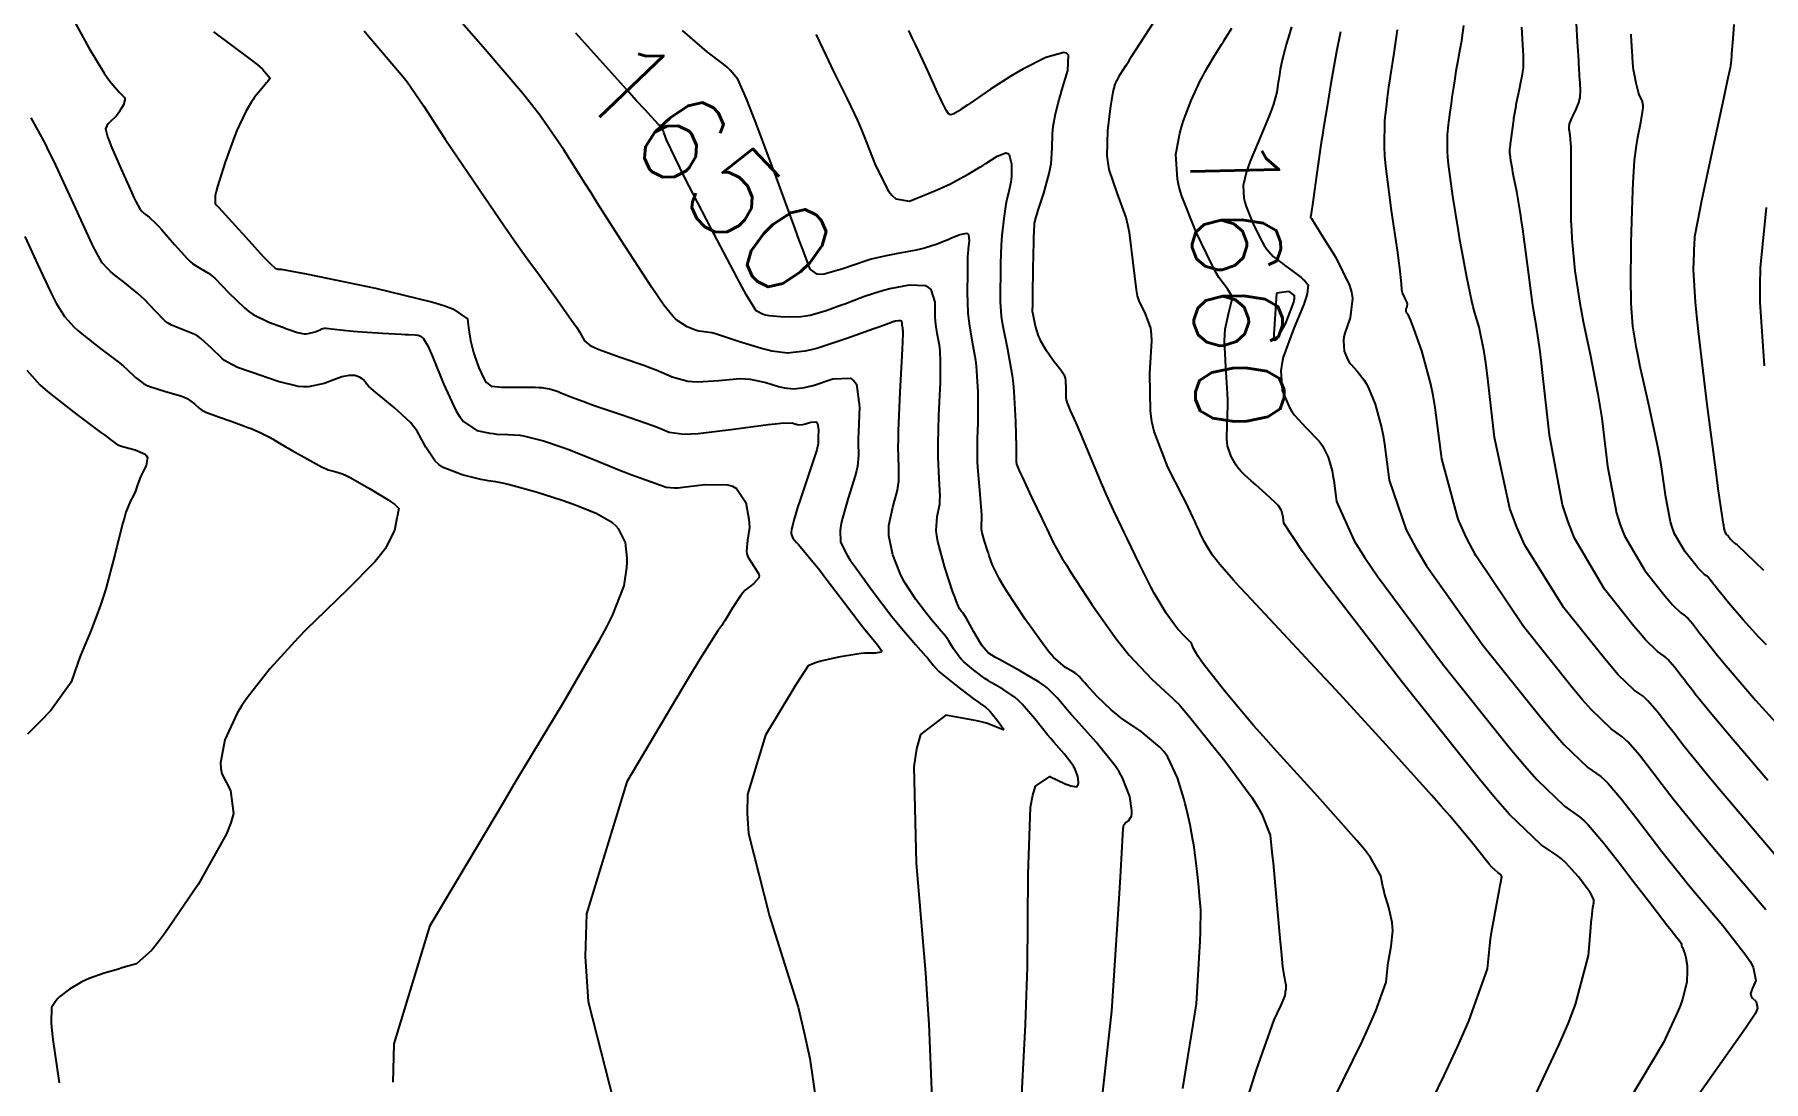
# Model space of a CAD drawing. Header units: metres. Extents: x 837476 to 838477, y 1189012 to 1191014.
# Drawn here: x 837647.4 to 837721.4, y 1189656.4 to 1189701.3 of the extents above; entities that cross this region are included whole.
import ezdxf

# ---------------------------------------------------------------- set-up
doc = ezdxf.new("R2010")
doc.units = ezdxf.units.M
doc.header["$LTSCALE"] = 0.3
doc.layers.add('COTAS 10', color=1, linetype='Continuous')
doc.layers.add('COTAS INT', color=252, linetype='Continuous')
doc.styles.get("Standard").update_dxf_attribs({"font": 'simplex.shx'})

msp = doc.modelspace()

# ---------------------------------------------------------------- linework, layer by layer
at = {"layer": 'COTAS 10'}
for points in [[(837692.849, 1189653.409), (837693.527, 1189659.439), (837693.835, 1189664.265), (837693.893, 1189665.202), (837693.939, 1189665.964), (837694.006, 1189667.272), (837694.036, 1189667.428), (837694.058, 1189667.465), (837694.086, 1189667.499), (837694.239, 1189667.599), (837694.365, 1189667.808), (837694.376, 1189667.911), (837694.377, 1189668.034), (837694.297, 1189668.643), (837693.985, 1189669.449), (837693.84, 1189669.696), (837693.67, 1189669.954), (837692.846, 1189670.971), (837691.988, 1189671.924), (837691.797, 1189672.141), (837691.626, 1189672.338), (837691.178, 1189672.878), (837690.744, 1189673.301), (837690.582, 1189673.424), (837690.403, 1189673.549), (837689.604, 1189674.02), (837688.835, 1189674.436), (837688.674, 1189674.526), (837688.536, 1189674.605), (837688.226, 1189674.8), (837688.033, 1189675.014), (837687.968, 1189675.104), (837687.899, 1189675.208), (837687.61, 1189675.699), (837687.344, 1189676.175), (837687.29, 1189676.269), (837687.244, 1189676.348), (837687.146, 1189676.499), (837687.097, 1189676.557), (837687.081, 1189676.577), (837687.063, 1189676.599), (837686.993, 1189676.69), (837686.85, 1189677.022), (837686.788, 1189677.196), (837686.715, 1189677.404), (837686.369, 1189678.451), (837686.067, 1189679.565), (837686.023, 1189679.816), (837685.995, 1189680.042), (837686.037, 1189680.649), (837686.144, 1189681.168), (837686.157, 1189681.338), (837686.164, 1189681.52), (837686.129, 1189682.271), (837686.077, 1189683.187), (837686.073, 1189683.473), (837686.073, 1189683.773), (837686.111, 1189684.971), (837686.163, 1189686.106), (837686.173, 1189686.365), (837686.179, 1189686.601), (837686.185, 1189687.256), (837686.159, 1189687.738), (837686.146, 1189687.864), (837686.131, 1189687.988), (837686.055, 1189688.411), (837685.982, 1189688.874), (837685.969, 1189689.023), (837685.958, 1189689.181), (837685.944, 1189689.829), (837685.777, 1189690.369), (837685.67, 1189690.461), (837685.536, 1189690.526), (837684.835, 1189690.552), (837684.012, 1189690.392), (837683.801, 1189690.34), (837683.598, 1189690.286), (837682.927, 1189690.066), (837682.296, 1189689.825), (837682.118, 1189689.759), (837681.939, 1189689.692), (837681.279, 1189689.451), (837680.596, 1189689.261), (837680.401, 1189689.228), (837680.204, 1189689.202), (837679.474, 1189689.177), (837678.837, 1189689.238), (837678.7, 1189689.266), (837678.579, 1189689.299), (837678.282, 1189689.461), (837677.868, 1189690.122), (837677.674, 1189690.471), (837677.445, 1189690.892), (837676.331, 1189693.008), (837675.227, 1189695.16), (837675.005, 1189695.603), (837674.818, 1189695.98), (837674.445, 1189696.789), (837674.33, 1189697.099), (837674.306, 1189697.161), (837674.286, 1189697.214), (837674.241, 1189697.317), (837674.206, 1189697.359), (837674.192, 1189697.372), (837674.175, 1189697.386), (837674.1, 1189697.443), (837673.504, 1189698.08), (837673.159, 1189698.459), (837672.736, 1189698.927), (837670.559, 1189701.351)], [(837710.7, 1189653.793), (837712.682, 1189657.983), (837713.07, 1189658.906), (837713.388, 1189659.726), (837713.953, 1189661.831), (837714.048, 1189663.018), (837714.069, 1189663.259), (837714.088, 1189663.462), (837714.137, 1189663.881), (837714.165, 1189664.037), (837714.17, 1189664.075), (837714.174, 1189664.11), (837714.182, 1189664.219), (837714.08, 1189664.425), (837714.016, 1189664.523), (837713.936, 1189664.638), (837713.518, 1189665.198), (837712.957, 1189665.818), (837712.787, 1189665.971), (837712.611, 1189666.115), (837711.922, 1189666.567), (837710.565, 1189667.878), (837709.966, 1189668.564), (837709.272, 1189669.389), (837705.961, 1189673.538), (837702.786, 1189677.663), (837702.178, 1189678.475), (837701.687, 1189679.143), (837700.892, 1189680.362), (837700.859, 1189680.618), (837700.848, 1189680.678), (837700.837, 1189680.734), (837700.792, 1189680.9), (837700.66, 1189681.094), (837700.593, 1189681.167), (837700.514, 1189681.248), (837700.121, 1189681.615), (837699.69, 1189681.996), (837699.491, 1189682.172), (837699.203, 1189682.427), (837699.069, 1189682.571), (837698.968, 1189682.678), (837698.906, 1189682.76), (837698.845, 1189682.848), (837698.632, 1189683.212), (837698.481, 1189683.667), (837698.458, 1189683.813), (837698.443, 1189683.967), (837698.459, 1189684.593), (837698.492, 1189685.384), (837698.489, 1189685.642), (837698.48, 1189685.917), (837698.402, 1189687.05), (837698.353, 1189688.165), (837698.363, 1189688.428), (837698.383, 1189688.671), (837698.537, 1189689.385), (837698.662, 1189689.895), (837698.663, 1189690.01), (837698.649, 1189690.114), (837698.478, 1189690.393), (837698.109, 1189690.89), (837697.97, 1189691.132), (837697.817, 1189691.418), (837697.131, 1189692.826), (837696.52, 1189694.372), (837696.413, 1189694.745), (837696.333, 1189695.095), (837696.269, 1189696.16), (837696.438, 1189697.068), (837696.504, 1189697.319), (837696.579, 1189697.57), (837696.92, 1189698.474), (837697.309, 1189699.308), (837697.415, 1189699.515), (837697.519, 1189699.712), (837697.887, 1189700.334), (837698.226, 1189700.863), (837698.313, 1189701.001), (837698.396, 1189701.135), (837698.659, 1189701.567)], [(837721.628, 1189669.335), (837719.91, 1189671.355), (837719.549, 1189671.784), (837719.237, 1189672.157), (837718.524, 1189673.032), (837718.428, 1189673.157), (837718.152, 1189673.515), (837718.056, 1189673.64), (837717.962, 1189673.762), (837717.646, 1189674.171), (837717.351, 1189674.512), (837717.271, 1189674.59), (837717.191, 1189674.661), (837716.909, 1189674.859), (837716.389, 1189675.361), (837716.16, 1189675.623), (837715.894, 1189675.939), (837714.627, 1189677.527), (837713.348, 1189679.718), (837713.075, 1189680.414), (837712.837, 1189681.149), (837712.271, 1189684.129), (837711.982, 1189686.808), (837711.919, 1189687.354), (837711.863, 1189687.815), (837711.722, 1189688.773), (837711.606, 1189689.428), (837711.565, 1189689.699), (837711.521, 1189690.008), (837711.332, 1189691.446), (837711.132, 1189692.953), (837711.081, 1189693.306), (837711.032, 1189693.631), (837710.87, 1189694.571), (837710.741, 1189695.237), (837710.712, 1189695.388), (837710.687, 1189695.525), (837710.623, 1189695.903), (837710.59, 1189696.149), (837710.584, 1189696.203), (837710.581, 1189696.251), (837710.58, 1189696.375), (837710.601, 1189696.54), (837710.61, 1189696.614), (837710.622, 1189696.7), (837710.675, 1189697.112), (837710.731, 1189697.535), (837710.744, 1189697.628), (837710.755, 1189697.71), (837710.785, 1189697.921), (837710.827, 1189698.155), (837710.846, 1189698.252), (837710.868, 1189698.363), (837710.973, 1189698.88), (837711.078, 1189699.402), (837711.1, 1189699.516), (837711.119, 1189699.617), (837711.162, 1189699.872), (837711.165, 1189700.24), (837711.159, 1189700.413), (837711.15, 1189700.617), (837711.093, 1189701.609)], [(837662.729, 1189656.408), (837662.773, 1189658.044), (837664.308, 1189663.114), (837666.775, 1189667.263), (837667.405, 1189668.32), (837668.014, 1189669.337), (837670.022, 1189672.675), (837671.554, 1189675.313), (837671.861, 1189675.888), (837672.118, 1189676.395), (837672.625, 1189677.667), (837672.74, 1189678.459), (837672.751, 1189678.664), (837672.751, 1189678.862), (837672.676, 1189679.525), (837672.401, 1189680.094), (837672.277, 1189680.234), (837672.131, 1189680.365), (837671.431, 1189680.772), (837670.526, 1189681.126), (837670.251, 1189681.225), (837669.966, 1189681.323), (837668.848, 1189681.678), (837667.861, 1189681.963), (837667.659, 1189682.017), (837667.487, 1189682.06), (837667.12, 1189682.127), (837666.798, 1189682.17), (837666.655, 1189682.199), (837666.487, 1189682.234), (837665.685, 1189682.422), (837664.863, 1189682.748), (837664.683, 1189682.871), (837664.524, 1189683.007), (837664.123, 1189683.618), (837663.754, 1189684.305), (837663.616, 1189684.49), (837663.462, 1189684.672), (837662.773, 1189685.314), (837662.123, 1189685.836), (837661.993, 1189685.944), (837661.884, 1189686.036), (837661.67, 1189686.233), (837661.601, 1189686.319), (837661.584, 1189686.341), (837661.567, 1189686.362), (837661.513, 1189686.431), (837661.447, 1189686.496), (837661.423, 1189686.516), (837661.396, 1189686.536), (837661.277, 1189686.612), (837661.125, 1189686.672), (837661.076, 1189686.682), (837661.026, 1189686.689), (837660.822, 1189686.689), (837660.526, 1189686.624), (837660.417, 1189686.589), (837660.297, 1189686.548), (837659.766, 1189686.338), (837659.096, 1189686.195), (837658.888, 1189686.195), (837658.671, 1189686.213), (837657.804, 1189686.421), (837656.971, 1189686.709), (837656.775, 1189686.778), (837656.593, 1189686.841), (837656.061, 1189687.028), (837655.626, 1189687.249), (837655.504, 1189687.333), (837655.383, 1189687.428), (837654.943, 1189687.852), (837654.487, 1189688.272), (837654.356, 1189688.363), (837654.222, 1189688.442), (837653.72, 1189688.64), (837653.221, 1189688.841), (837653.089, 1189688.923), (837652.96, 1189689.017), (837652.519, 1189689.451), (837652.064, 1189689.944), (837651.927, 1189690.076), (837651.785, 1189690.205), (837651.23, 1189690.651), (837650.722, 1189691.047), (837650.61, 1189691.143), (837650.51, 1189691.234), (837650.251, 1189691.516), (837649.943, 1189692.078), (837649.813, 1189692.345), (837649.663, 1189692.661), (837648.957, 1189694.205), (837648.183, 1189695.876), (837647.99, 1189696.272), (837647.806, 1189696.639), (837647.218, 1189697.723)]]:
    msp.add_lwpolyline(points, dxfattribs=at)
at = {"layer": 'COTAS INT'}
for points in [[(837689.565, 1189653.939), (837689.827, 1189658.869), (837689.872, 1189660.125), (837689.906, 1189661.334), (837689.93, 1189665.309), (837690.041, 1189668.183), (837690.13, 1189668.698), (837690.244, 1189669.091), (837690.864, 1189669.496), (837691.516, 1189669.193), (837691.65, 1189669.139), (837691.763, 1189669.098), (837692.006, 1189669.059), (837692.082, 1189669.156), (837692.092, 1189669.2), (837692.096, 1189669.253), (837692.069, 1189669.506), (837691.941, 1189669.838), (837691.881, 1189669.94), (837691.811, 1189670.046), (837691.472, 1189670.465), (837691.033, 1189670.967), (837690.901, 1189671.126), (837690.763, 1189671.293), (837690.228, 1189671.967), (837689.673, 1189672.607), (837689.523, 1189672.752), (837689.375, 1189672.884), (837688.856, 1189673.243), (837688.355, 1189673.531), (837688.219, 1189673.617), (837688.084, 1189673.706), (837687.602, 1189674.051), (837687.182, 1189674.413), (837687.084, 1189674.513), (837686.995, 1189674.614), (837686.742, 1189674.975), (837686.527, 1189675.325), (837686.461, 1189675.419), (837686.393, 1189675.511), (837686.127, 1189675.829), (837685.801, 1189676.208), (837685.695, 1189676.338), (837685.582, 1189676.479), (837685.121, 1189677.079), (837684.662, 1189677.781), (837684.551, 1189677.987), (837684.448, 1189678.197), (837684.134, 1189678.995), (837683.971, 1189679.813), (837683.963, 1189680.035), (837683.97, 1189680.256), (837684.131, 1189681.041), (837684.334, 1189681.777), (837684.367, 1189681.968), (837684.391, 1189682.152), (837684.398, 1189682.772), (837684.371, 1189683.617), (837684.375, 1189683.944), (837684.383, 1189684.312), (837684.453, 1189685.974), (837684.533, 1189687.538), (837684.548, 1189687.843), (837684.561, 1189688.092), (837684.579, 1189688.531), (837684.575, 1189688.604), (837684.571, 1189688.642), (837684.559, 1189688.707), (837684.548, 1189688.777), (837684.546, 1189688.8), (837684.544, 1189688.824), (837684.542, 1189688.923), (837684.517, 1189689.006), (837684.5, 1189689.019), (837684.48, 1189689.029), (837684.373, 1189689.033), (837684.248, 1189689.009), (837684.215, 1189689.001), (837684.184, 1189688.993), (837684.082, 1189688.959), (837683.731, 1189688.83), (837683.543, 1189688.762), (837683.316, 1189688.68), (837682.169, 1189688.264), (837680.925, 1189687.86), (837680.637, 1189687.785), (837680.373, 1189687.726), (837679.624, 1189687.644), (837678.95, 1189687.733), (837678.734, 1189687.781), (837678.504, 1189687.839), (837677.567, 1189688.133), (837676.713, 1189688.418), (837676.536, 1189688.47), (837676.384, 1189688.511), (837676.05, 1189688.562), (837675.837, 1189688.579), (837675.761, 1189688.598), (837675.679, 1189688.624), (837675.322, 1189688.771), (837674.923, 1189689.028), (837674.814, 1189689.124), (837674.706, 1189689.231), (837674.32, 1189689.703), (837673.807, 1189690.461), (837673.619, 1189690.747), (837673.41, 1189691.065), (837672.488, 1189692.492), (837671.472, 1189694.083), (837671.204, 1189694.505), (837670.942, 1189694.919), (837670.044, 1189696.348), (837669.003, 1189697.846), (837668.651, 1189698.303), (837668.271, 1189698.779), (837666.67, 1189700.65), (837664.899, 1189702.681)], [(837704.758, 1189650.514), (837707.77, 1189656.682), (837708.351, 1189657.944), (837708.823, 1189659.012), (837709.613, 1189661.262), (837709.714, 1189662.257), (837709.751, 1189662.536), (837709.792, 1189662.816), (837709.972, 1189663.836), (837710.137, 1189664.673), (837710.168, 1189664.838), (837710.193, 1189664.973), (837710.234, 1189665.217), (837710.207, 1189665.275), (837710.19, 1189665.293), (837710.169, 1189665.311), (837710.057, 1189665.382), (837709.806, 1189665.621), (837709.698, 1189665.745), (837709.572, 1189665.894), (837708.976, 1189666.64), (837708.002, 1189667.814), (837707.639, 1189668.232), (837707.234, 1189668.692), (837705.435, 1189670.689), (837703.451, 1189672.851), (837702.93, 1189673.415), (837702.421, 1189673.964), (837700.688, 1189675.819), (837699.293, 1189677.311), (837698.997, 1189677.632), (837698.741, 1189677.911), (837698.144, 1189678.586), (837697.834, 1189678.992), (837697.758, 1189679.103), (837697.688, 1189679.212), (837697.471, 1189679.602), (837697.311, 1189679.93), (837697.277, 1189680), (837697.247, 1189680.063), (837697.173, 1189680.216), (837697.121, 1189680.332), (837697.104, 1189680.37), (837697.086, 1189680.412), (837697.013, 1189680.586), (837696.799, 1189681.035), (837696.691, 1189681.25), (837696.563, 1189681.505), (837695.927, 1189682.754), (837695.34, 1189684.286), (837695.242, 1189684.72), (837695.173, 1189685.158), (837695.157, 1189686.774), (837695.229, 1189688.165), (837695.215, 1189688.461), (837695.186, 1189688.718), (837694.962, 1189689.325), (837694.688, 1189689.877), (837694.628, 1189690.1), (837694.575, 1189690.354), (837694.441, 1189691.521), (837694.281, 1189692.811), (837694.211, 1189693.141), (837694.131, 1189693.459), (837693.75, 1189694.512), (837693.413, 1189695.516), (837693.361, 1189695.804), (837693.327, 1189696.096), (837693.349, 1189697.186), (837693.469, 1189698.119), (837693.496, 1189698.313), (837693.519, 1189698.478), (837693.58, 1189698.839), (837693.619, 1189698.998), (837693.629, 1189699.035), (837693.638, 1189699.07), (837693.667, 1189699.17), (837693.715, 1189699.283), (837693.737, 1189699.326), (837693.762, 1189699.373), (837693.883, 1189699.583), (837694.136, 1189699.987), (837694.244, 1189700.156), (837694.368, 1189700.349), (837694.955, 1189701.255), (837695.554, 1189702.182)], [(837649.021, 1189701.92), (837649.677, 1189700.729), (837650.347, 1189699.642), (837650.499, 1189699.418), (837650.635, 1189699.227), (837651.004, 1189698.815), (837651.196, 1189698.615), (837651.221, 1189698.558), (837651.233, 1189698.5), (837651.176, 1189698.288), (837651.056, 1189698.098), (837651.029, 1189698.055), (837651.005, 1189698.016), (837650.94, 1189697.911), (837650.868, 1189697.818), (837650.839, 1189697.787), (837650.806, 1189697.754), (837650.655, 1189697.615), (837650.508, 1189697.466), (837650.477, 1189697.426), (837650.451, 1189697.388), (837650.396, 1189697.254), (837650.484, 1189696.909), (837650.548, 1189696.738), (837650.629, 1189696.533), (837651.067, 1189695.519), (837651.525, 1189694.511), (837651.619, 1189694.309), (837651.698, 1189694.142), (837651.865, 1189693.821), (837651.97, 1189693.706), (837652.011, 1189693.669), (837652.056, 1189693.63), (837652.263, 1189693.47), (837652.575, 1189693.184), (837652.687, 1189693.066), (837652.811, 1189692.931), (837653.351, 1189692.302), (837653.897, 1189691.695), (837654.024, 1189691.573), (837654.14, 1189691.472), (837654.473, 1189691.276), (837654.818, 1189691.076), (837654.942, 1189690.973), (837655.079, 1189690.849), (837655.676, 1189690.23), (837656.352, 1189689.577), (837656.539, 1189689.432), (837656.725, 1189689.302), (837657.396, 1189688.963), (837657.99, 1189688.752), (837658.129, 1189688.703), (837658.257, 1189688.658), (837658.623, 1189688.53), (837658.917, 1189688.473), (837658.999, 1189688.473), (837659.081, 1189688.48), (837659.377, 1189688.561), (837659.62, 1189688.662), (837659.668, 1189688.681), (837659.708, 1189688.696), (837659.781, 1189688.719), (837659.803, 1189688.716), (837659.81, 1189688.716), (837659.817, 1189688.715), (837659.848, 1189688.711), (837659.962, 1189688.698), (837660.457, 1189688.64), (837661.004, 1189688.587), (837661.193, 1189688.571), (837661.398, 1189688.556), (837662.27, 1189688.499), (837663.079, 1189688.452), (837663.244, 1189688.444), (837663.384, 1189688.437), (837663.674, 1189688.427), (837663.8, 1189688.407), (837663.836, 1189688.394), (837663.873, 1189688.377), (837664.01, 1189688.288), (837664.229, 1189687.92), (837664.317, 1189687.727), (837664.417, 1189687.494), (837664.879, 1189686.326), (837665.427, 1189685.153), (837665.581, 1189684.916), (837665.736, 1189684.719), (837666.306, 1189684.326), (837666.861, 1189684.214), (837667.006, 1189684.194), (837667.149, 1189684.177), (837667.633, 1189684.157), (837668.149, 1189684.121), (837668.311, 1189684.095), (837668.481, 1189684.063), (837669.164, 1189683.887), (837669.968, 1189683.62), (837670.216, 1189683.529), (837670.473, 1189683.431), (837671.492, 1189683.018), (837672.469, 1189682.613), (837672.701, 1189682.521), (837672.916, 1189682.438), (837673.55, 1189682.208), (837674.002, 1189682.054), (837674.101, 1189682.018), (837674.19, 1189681.985), (837674.419, 1189681.893), (837674.77, 1189681.867), (837674.937, 1189681.877), (837675.133, 1189681.895), (837676.092, 1189682.018), (837677.061, 1189682.004), (837677.264, 1189681.935), (837677.439, 1189681.837), (837677.833, 1189681.245), (837677.972, 1189680.524), (837677.986, 1189680.344), (837677.99, 1189680.173), (837677.912, 1189679.626), (837677.864, 1189679.157), (837677.886, 1189679.036), (837677.923, 1189678.918), (837678.182, 1189678.519), (837678.399, 1189678.176), (837678.409, 1189678.093), (837678.398, 1189678.014), (837678.175, 1189677.771), (837677.812, 1189677.479), (837677.712, 1189677.37), (837677.612, 1189677.248), (837677.253, 1189676.704), (837676.94, 1189676.178), (837676.87, 1189676.067), (837676.807, 1189675.97), (837676.636, 1189675.749), (837675.961, 1189674.681), (837675.581, 1189674.052), (837675.115, 1189673.278), (837672.734, 1189669.276), (837671.005, 1189663.612), (837670.952, 1189661.79), (837671.083, 1189659.858), (837673.091, 1189651.961)], [(837655.031, 1189701.406), (837656.602, 1189700.239), (837656.895, 1189700.006), (837657.126, 1189699.811), (837657.447, 1189699.43), (837657.334, 1189699.273), (837657.292, 1189699.219), (837657.244, 1189699.161), (837657.033, 1189698.913), (837656.788, 1189698.605), (837656.72, 1189698.508), (837656.652, 1189698.407), (837656.405, 1189698), (837656.121, 1189697.4), (837656.029, 1189697.176), (837655.931, 1189696.927), (837655.531, 1189695.821), (837655.198, 1189694.779), (837655.143, 1189694.57), (837655.103, 1189694.397), (837655.093, 1189694.058), (837655.17, 1189693.967), (837655.185, 1189693.95), (837655.199, 1189693.936), (837655.226, 1189693.911), (837655.414, 1189693.71), (837655.529, 1189693.584), (837655.671, 1189693.427), (837656.409, 1189692.608), (837657.16, 1189691.783), (837657.31, 1189691.624), (837657.435, 1189691.494), (837657.677, 1189691.272), (837657.761, 1189691.251), (837657.787, 1189691.247), (837657.814, 1189691.245), (837657.92, 1189691.243), (837658.609, 1189691.119), (837659.003, 1189691.04), (837659.486, 1189690.941), (837661.966, 1189690.42), (837664.43, 1189689.824), (837664.903, 1189689.678), (837665.285, 1189689.54), (837665.91, 1189689.109), (837665.95, 1189688.736), (837665.963, 1189688.635), (837665.978, 1189688.535), (837666.04, 1189688.18), (837666.137, 1189687.789), (837666.174, 1189687.665), (837666.216, 1189687.536), (837666.401, 1189687.013), (837666.612, 1189686.549), (837666.67, 1189686.457), (837666.726, 1189686.379), (837666.927, 1189686.23), (837667.234, 1189686.194), (837667.358, 1189686.188), (837667.499, 1189686.185), (837668.147, 1189686.187), (837668.812, 1189686.182), (837668.964, 1189686.174), (837669.101, 1189686.163), (837669.479, 1189686.097), (837669.792, 1189685.993), (837669.888, 1189685.958), (837669.988, 1189685.92), (837670.384, 1189685.759), (837670.966, 1189685.535), (837671.183, 1189685.457), (837671.425, 1189685.372), (837672.502, 1189685.007), (837673.569, 1189684.644), (837673.804, 1189684.56), (837674.013, 1189684.482), (837674.553, 1189684.263), (837675.201, 1189684.177), (837675.48, 1189684.183), (837675.801, 1189684.203), (837677.316, 1189684.384), (837678.792, 1189684.587), (837679.088, 1189684.62), (837679.335, 1189684.644), (837679.821, 1189684.649), (837679.973, 1189684.601), (837680.011, 1189684.592), (837680.046, 1189684.584), (837680.156, 1189684.57), (837680.287, 1189684.586), (837680.335, 1189684.597), (837680.388, 1189684.612), (837680.625, 1189684.69), (837680.839, 1189684.698), (837680.879, 1189684.669), (837680.909, 1189684.626), (837680.947, 1189684.356), (837680.934, 1189684.047), (837680.932, 1189683.98), (837680.931, 1189683.921), (837680.935, 1189683.775), (837680.876, 1189683.503), (837680.835, 1189683.365), (837680.783, 1189683.2), (837680.51, 1189682.378), (837680.206, 1189681.48), (837680.135, 1189681.267), (837680.071, 1189681.07), (837679.888, 1189680.486), (837679.795, 1189680.073), (837679.787, 1189679.984), (837679.787, 1189679.905), (837679.854, 1189679.711), (837680.026, 1189679.519), (837680.093, 1189679.441), (837680.168, 1189679.353), (837680.509, 1189678.946), (837680.988, 1189678.35), (837681.15, 1189678.142), (837681.325, 1189677.915), (837682.064, 1189676.943), (837682.782, 1189676.003), (837682.944, 1189675.796), (837683.09, 1189675.613), (837683.484, 1189675.146), (837683.647, 1189674.9), (837683.648, 1189674.856), (837683.629, 1189674.822), (837683.401, 1189674.789), (837682.941, 1189674.782), (837682.776, 1189674.766), (837682.594, 1189674.743), (837681.803, 1189674.608), (837681.058, 1189674.444), (837680.906, 1189674.403), (837680.777, 1189674.364), (837680.509, 1189674.238), (837680.16, 1189673.714), (837679.98, 1189673.423), (837679.765, 1189673.069), (837678.687, 1189671.267), (837677.914, 1189668.733), (837677.89, 1189667.917), (837677.949, 1189667.052), (837678.847, 1189663.519), (837680.077, 1189659.618), (837680.344, 1189658.522), (837680.579, 1189657.419), (837681.165, 1189653.377)], [(837661.481, 1189701.448), (837661.664, 1189701.228), (837661.847, 1189701.011), (837662.514, 1189700.245), (837663.156, 1189699.479), (837663.323, 1189699.262), (837663.485, 1189699.042), (837664.033, 1189698.228), (837664.712, 1189697.178), (837664.957, 1189696.809), (837665.227, 1189696.406), (837666.407, 1189694.67), (837667.515, 1189693.057), (837667.74, 1189692.732), (837667.928, 1189692.459), (837668.312, 1189691.916), (837668.614, 1189691.504), (837668.752, 1189691.314), (837668.913, 1189691.092), (837669.689, 1189690.019), (837670.442, 1189688.954), (837670.589, 1189688.737), (837670.709, 1189688.554), (837670.917, 1189688.174), (837671.172, 1189687.971), (837671.321, 1189687.898), (837671.504, 1189687.819), (837672.451, 1189687.476), (837673.505, 1189687.112), (837673.756, 1189687.019), (837673.99, 1189686.929), (837674.687, 1189686.634), (837675.347, 1189686.444), (837675.558, 1189686.42), (837675.78, 1189686.409), (837676.683, 1189686.473), (837677.588, 1189686.549), (837677.812, 1189686.545), (837678.024, 1189686.531), (837678.694, 1189686.391), (837679.239, 1189686.22), (837679.372, 1189686.186), (837679.498, 1189686.158), (837679.89, 1189686.107), (837680.355, 1189686.165), (837680.527, 1189686.206), (837680.717, 1189686.258), (837681.561, 1189686.537), (837682.325, 1189686.566), (837682.465, 1189686.462), (837682.574, 1189686.308), (837682.709, 1189685.344), (837682.662, 1189684.246), (837682.656, 1189684.007), (837682.653, 1189683.797), (837682.666, 1189683.273), (837682.619, 1189682.785), (837682.577, 1189682.597), (837682.523, 1189682.386), (837682.226, 1189681.433), (837681.945, 1189680.471), (837681.902, 1189680.255), (837681.875, 1189680.06), (837681.899, 1189679.538), (837682.181, 1189678.989), (837682.315, 1189678.778), (837682.473, 1189678.54), (837683.248, 1189677.468), (837684.101, 1189676.36), (837684.309, 1189676.099), (837684.504, 1189675.859), (837685.107, 1189675.159), (837685.542, 1189674.673), (837685.632, 1189674.568), (837685.709, 1189674.476), (837685.874, 1189674.251), (837686.091, 1189674.019), (837686.2, 1189673.923), (837686.331, 1189673.813), (837686.979, 1189673.301), (837687.631, 1189672.807), (837687.764, 1189672.708), (837687.876, 1189672.626), (837688.109, 1189672.466), (837688.253, 1189672.341), (837688.309, 1189672.281), (837688.371, 1189672.209), (837688.656, 1189671.858), (837688.861, 1189671.556), (837688.874, 1189671.517), (837688.868, 1189671.496), (837688.688, 1189671.577), (837688.154, 1189671.787), (837687.924, 1189671.846), (837687.66, 1189671.906), (837686.412, 1189672.129), (837685.318, 1189671.294), (837685.151, 1189670.687), (837685.043, 1189669.918), (837685.14, 1189665.782), (837685.535, 1189661.077), (837685.613, 1189659.948), (837685.678, 1189658.895), (837685.803, 1189655.723)], [(837696.569, 1189656.137), (837697.153, 1189659.753), (837697.284, 1189661.967), (837697.306, 1189662.436), (837697.322, 1189662.842), (837697.33, 1189663.791), (837697.285, 1189664.392), (837697.268, 1189664.579), (837697.249, 1189664.776), (837697.164, 1189665.562), (837697.06, 1189666.364), (837697.029, 1189666.57), (837696.998, 1189666.769), (837696.877, 1189667.431), (837696.718, 1189668.115), (837696.663, 1189668.328), (837696.602, 1189668.552), (837696.342, 1189669.445), (837695.923, 1189670.334), (837695.762, 1189670.554), (837695.583, 1189670.764), (837694.772, 1189671.428), (837693.914, 1189672.019), (837693.704, 1189672.183), (837693.507, 1189672.346), (837692.894, 1189672.932), (837692.452, 1189673.42), (837692.362, 1189673.52), (837692.286, 1189673.605), (837692.128, 1189673.789), (837691.996, 1189673.899), (837691.936, 1189673.939), (837691.867, 1189673.982), (837691.531, 1189674.17), (837691.021, 1189674.618), (837690.842, 1189674.824), (837690.646, 1189675.067), (837689.801, 1189676.242), (837689.008, 1189677.454), (837688.844, 1189677.72), (837688.705, 1189677.956), (837688.406, 1189678.557), (837688.268, 1189678.962), (837688.23, 1189679.074), (837688.193, 1189679.186), (837688.06, 1189679.591), (837687.962, 1189679.941), (837687.947, 1189680.017), (837687.937, 1189680.085), (837687.943, 1189680.257), (837687.954, 1189680.559), (837687.947, 1189680.709), (837687.936, 1189680.887), (837687.86, 1189681.77), (837687.783, 1189682.757), (837687.771, 1189683.002), (837687.763, 1189683.234), (837687.77, 1189683.968), (837687.794, 1189684.674), (837687.797, 1189684.888), (837687.798, 1189685.111), (837687.79, 1189685.982), (837687.742, 1189686.871), (837687.719, 1189687.105), (837687.69, 1189687.334), (837687.551, 1189688.115), (837687.416, 1189688.898), (837687.39, 1189689.127), (837687.37, 1189689.363), (837687.342, 1189690.259), (837687.348, 1189691.051), (837687.349, 1189691.22), (837687.351, 1189691.368), (837687.354, 1189691.72), (837687.367, 1189691.961), (837687.373, 1189692.038), (837687.381, 1189692.121), (837687.422, 1189692.456), (837687.388, 1189692.717), (837687.349, 1189692.753), (837687.297, 1189692.773), (837687.003, 1189692.712), (837686.618, 1189692.548), (837686.509, 1189692.503), (837686.399, 1189692.458), (837685.992, 1189692.299), (837685.488, 1189692.144), (837685.317, 1189692.102), (837685.132, 1189692.061), (837684.351, 1189691.917), (837683.854, 1189691.814), (837683.46, 1189691.731), (837683.207, 1189691.664), (837682.951, 1189691.589), (837682.001, 1189691.261), (837681.195, 1189691.03), (837681.029, 1189691.017), (837680.889, 1189691.026), (837680.588, 1189691.24), (837680.274, 1189692.083), (837680.125, 1189692.488), (837679.949, 1189692.967), (837679.088, 1189695.316), (837678.213, 1189697.663), (837678.198, 1189697.703), (837678.029, 1189698.14), (837677.869, 1189698.543), (837677.499, 1189699.376), (837677.172, 1189699.767), (837677.039, 1189699.891), (837676.887, 1189700.022), (837676.185, 1189700.553), (837675.119, 1189701.466)], [(837680.832, 1189701.303), (837680.904, 1189701.163), (837680.979, 1189701.014), (837681.27, 1189700.406), (837681.596, 1189699.716), (837681.693, 1189699.515), (837681.794, 1189699.31), (837682.181, 1189698.534), (837682.616, 1189697.609), (837682.746, 1189697.31), (837682.88, 1189696.992), (837683.399, 1189695.69), (837683.954, 1189694.588), (837684.111, 1189694.398), (837684.269, 1189694.257), (837684.851, 1189694.16), (837685.411, 1189694.379), (837685.556, 1189694.437), (837685.695, 1189694.494), (837686.16, 1189694.691), (837686.608, 1189694.901), (837686.737, 1189694.966), (837686.868, 1189695.035), (837687.36, 1189695.308), (837687.858, 1189695.606), (837687.994, 1189695.69), (837688.129, 1189695.775), (837688.606, 1189696.086), (837688.986, 1189696.225), (837689.06, 1189696.2), (837689.12, 1189696.148), (837689.223, 1189695.735), (837689.216, 1189695.207), (837689.207, 1189695.084), (837689.195, 1189694.97), (837689.126, 1189694.64), (837689.037, 1189694.29), (837689.011, 1189694.163), (837688.986, 1189694.022), (837688.893, 1189693.408), (837688.814, 1189692.689), (837688.798, 1189692.483), (837688.784, 1189692.275), (837688.756, 1189691.497), (837688.745, 1189690.76), (837688.742, 1189690.576), (837688.74, 1189690.401), (837688.735, 1189689.845), (837688.781, 1189689.231), (837688.811, 1189689.02), (837688.848, 1189688.792), (837689.046, 1189687.819), (837689.25, 1189686.68), (837689.291, 1189686.346), (837689.326, 1189686.005), (837689.396, 1189684.707), (837689.417, 1189683.62), (837689.421, 1189683.411), (837689.424, 1189683.242), (837689.429, 1189682.965), (837689.429, 1189682.936), (837689.43, 1189682.928), (837689.433, 1189682.89), (837689.535, 1189682.647), (837689.598, 1189682.509), (837689.675, 1189682.34), (837690.081, 1189681.474), (837690.53, 1189680.528), (837690.635, 1189680.308), (837690.731, 1189680.107), (837691.007, 1189679.533), (837691.396, 1189678.849), (837691.562, 1189678.579), (837691.754, 1189678.273), (837692.66, 1189676.876), (837693.706, 1189675.398), (837693.986, 1189675.041), (837694.262, 1189674.707), (837695.223, 1189673.688), (837695.975, 1189672.986), (837696.118, 1189672.852), (837696.233, 1189672.744), (837696.416, 1189672.569), (837696.424, 1189672.559), (837696.435, 1189672.548), (837696.469, 1189672.521), (837696.785, 1189672.14), (837696.968, 1189671.911), (837697.194, 1189671.63), (837698.358, 1189670.169), (837699.531, 1189668.581), (837699.762, 1189668.22), (837699.953, 1189667.892), (837700.302, 1189666.991), (837700.399, 1189666.118), (837700.429, 1189665.808), (837700.462, 1189665.469), (837700.593, 1189663.997), (837700.717, 1189662.579), (837700.746, 1189662.273), (837700.771, 1189662.006), (837700.841, 1189661.353), (837700.89, 1189661.004), (837700.902, 1189660.927), (837700.914, 1189660.86), (837700.954, 1189660.688), (837700.98, 1189660.574), (837700.983, 1189660.542), (837700.984, 1189660.51), (837700.972, 1189660.394), (837700.952, 1189660.281), (837700.948, 1189660.252), (837700.944, 1189660.222), (837700.933, 1189660.122), (837700.856, 1189659.904), (837700.811, 1189659.8), (837700.754, 1189659.678), (837700.462, 1189659.079), (837699.707, 1189656.937), (837699.359, 1189655.842)], [(837702.61, 1189654.797), (837704.262, 1189658.18), (837704.581, 1189658.872), (837704.84, 1189659.458), (837705.273, 1189660.692), (837705.332, 1189661.257), (837705.355, 1189661.422), (837705.38, 1189661.59), (837705.494, 1189662.227), (837705.559, 1189662.883), (837705.553, 1189663.064), (837705.537, 1189663.244), (837705.393, 1189663.891), (837705.213, 1189664.49), (837705.174, 1189664.641), (837705.14, 1189664.785), (837705.055, 1189665.249), (837704.606, 1189666.026), (837704.342, 1189666.368), (837704.016, 1189666.764), (837702.337, 1189668.651), (837700.463, 1189670.711), (837700.015, 1189671.215), (837699.598, 1189671.692), (837698.35, 1189673.176), (837697.51, 1189674.244), (837697.35, 1189674.458), (837697.222, 1189674.638), (837697.021, 1189674.99), (837696.968, 1189675.143), (837696.933, 1189675.196), (837696.888, 1189675.253), (837696.653, 1189675.498), (837696.35, 1189675.819), (837696.263, 1189675.924), (837696.175, 1189676.036), (837695.845, 1189676.502), (837695.463, 1189677.14), (837695.342, 1189677.361), (837695.214, 1189677.601), (837694.696, 1189678.629), (837694.188, 1189679.676), (837694.066, 1189679.929), (837693.952, 1189680.164), (837693.611, 1189680.88), (837693.283, 1189681.605), (837693.177, 1189681.847), (837693.065, 1189682.106), (837692.175, 1189684.231), (837692.077, 1189684.459), (837691.988, 1189684.661), (837691.745, 1189685.18), (837691.608, 1189685.538), (837691.585, 1189685.64), (837691.569, 1189685.742), (837691.565, 1189686.12), (837691.554, 1189686.476), (837691.533, 1189686.565), (837691.505, 1189686.649), (837691.337, 1189686.919), (837691.11, 1189687.192), (837691.043, 1189687.279), (837690.975, 1189687.371), (837690.717, 1189687.743), (837690.483, 1189688.151), (837690.43, 1189688.266), (837690.382, 1189688.381), (837690.251, 1189688.804), (837690.173, 1189689.16), (837690.159, 1189689.233), (837690.147, 1189689.296), (837690.128, 1189689.43), (837690.133, 1189689.751), (837690.135, 1189689.932), (837690.139, 1189690.151), (837690.157, 1189691.275), (837690.178, 1189692.412), (837690.184, 1189692.64), (837690.189, 1189692.831), (837690.208, 1189693.206), (837690.279, 1189693.485), (837690.318, 1189693.614), (837690.366, 1189693.765), (837690.606, 1189694.502), (837690.84, 1189695.335), (837690.884, 1189695.548), (837690.918, 1189695.754), (837690.964, 1189696.431), (837690.978, 1189697.038), (837690.991, 1189697.199), (837691.009, 1189697.358), (837691.107, 1189697.904), (837691.264, 1189698.509), (837691.319, 1189698.704), (837691.378, 1189698.911), (837691.633, 1189699.759), (837691.663, 1189700.408), (837691.58, 1189700.49), (837691.458, 1189700.528), (837690.69, 1189700.314), (837689.703, 1189699.807), (837689.443, 1189699.661), (837689.189, 1189699.512), (837688.319, 1189698.955), (837687.621, 1189698.475), (837687.475, 1189698.375), (837687.35, 1189698.289), (837687.068, 1189698.097), (837686.924, 1189698.003), (837686.885, 1189697.978), (837686.848, 1189697.955), (837686.718, 1189697.876), (837686.595, 1189697.86), (837686.562, 1189697.876), (837686.529, 1189697.9), (837686.416, 1189698.061), (837686.229, 1189698.45), (837686.149, 1189698.618), (837686.058, 1189698.813), (837685.63, 1189699.735), (837685.116, 1189700.843), (837684.971, 1189701.155), (837684.824, 1189701.469)], [(837701.22, 1189701.622), (837701.075, 1189701.143), (837700.995, 1189700.869), (837700.928, 1189700.637), (837700.8, 1189700.143), (837700.76, 1189699.919), (837700.738, 1189699.795), (837700.7, 1189699.568), (837700.659, 1189699.315), (837700.647, 1189699.236), (837700.634, 1189699.153), (837700.586, 1189698.821), (837700.447, 1189698.307), (837700.376, 1189698.11), (837700.292, 1189697.888), (837699.873, 1189696.888), (837699.453, 1189695.867), (837699.368, 1189695.633), (837699.296, 1189695.419), (837699.151, 1189694.823), (837699.183, 1189694.285), (837699.223, 1189694.109), (837699.277, 1189693.92), (837699.586, 1189693.14), (837699.959, 1189692.408), (837700.053, 1189692.251), (837700.144, 1189692.113), (837700.441, 1189691.778), (837700.737, 1189691.554), (837700.828, 1189691.487), (837700.923, 1189691.417), (837701.298, 1189691.145), (837701.639, 1189690.882), (837701.713, 1189690.819), (837701.742, 1189690.792), (837701.777, 1189690.758), (837701.935, 1189690.573), (837701.898, 1189690.184), (837701.84, 1189689.995), (837701.764, 1189689.78), (837701.761, 1189689.772), (837701.3, 1189688.674), (837700.864, 1189687.463), (837700.801, 1189687.168), (837700.762, 1189686.891), (837700.826, 1189686.038), (837701.12, 1189685.345), (837701.226, 1189685.169), (837701.342, 1189685), (837701.847, 1189684.448), (837701.88, 1189684.415), (837702.341, 1189683.944), (837702.451, 1189683.807), (837702.548, 1189683.669), (837702.798, 1189683.18), (837702.957, 1189682.593), (837702.996, 1189682.395), (837703.033, 1189682.181), (837703.151, 1189681.28), (837703.911, 1189679.605), (837704.353, 1189678.904), (837704.896, 1189678.099), (837707.694, 1189674.335), (837710.596, 1189670.699), (837711.205, 1189669.976), (837711.729, 1189669.374), (837712.92, 1189668.225), (837713.568, 1189667.772), (837713.75, 1189667.609), (837713.934, 1189667.43), (837714.608, 1189666.651), (837715.332, 1189665.712), (837715.547, 1189665.433), (837715.768, 1189665.146), (837716.62, 1189664.041), (837717.353, 1189663.09), (837717.5, 1189662.901), (837717.622, 1189662.744), (837717.86, 1189662.444), (837717.919, 1189662.364), (837717.929, 1189662.346), (837717.937, 1189662.33), (837717.94, 1189662.286), (837717.937, 1189662.248), (837717.94, 1189662.236), (837717.945, 1189662.223), (837717.976, 1189662.168), (837718.025, 1189662.065), (837718.04, 1189662.021), (837718.057, 1189661.971), (837718.123, 1189661.736), (837718.173, 1189661.406), (837718.179, 1189661.297), (837718.181, 1189661.179), (837718.162, 1189660.69), (837717.983, 1189659.965), (837717.885, 1189659.698), (837717.765, 1189659.404), (837717.158, 1189658.103), (837715.703, 1189655.666)], [(837703.321, 1189701.404), (837703.153, 1189700.565), (837702.996, 1189699.682), (837702.953, 1189699.437), (837702.911, 1189699.191), (837702.757, 1189698.298), (837702.596, 1189697.301), (837702.548, 1189696.989), (837702.499, 1189696.662), (837702.311, 1189695.354), (837702.151, 1189694.217), (837702.119, 1189693.998), (837702.093, 1189693.821), (837702.047, 1189693.527), (837702.038, 1189693.507), (837702.037, 1189693.503), (837702.035, 1189693.498), (837702.032, 1189693.487), (837702.033, 1189693.476), (837702.034, 1189693.473), (837702.035, 1189693.469), (837702.041, 1189693.454), (837702.048, 1189693.439), (837702.05, 1189693.436), (837702.052, 1189693.434), (837702.058, 1189693.427), (837702.063, 1189693.423), (837702.065, 1189693.421), (837702.067, 1189693.42), (837702.074, 1189693.415), (837702.239, 1189693.154), (837702.34, 1189692.991), (837702.465, 1189692.79), (837703.117, 1189691.736), (837703.704, 1189690.543), (837703.788, 1189690.254), (837703.838, 1189689.983), (837703.738, 1189689.151), (837703.503, 1189688.498), (837703.469, 1189688.339), (837703.448, 1189688.19), (837703.482, 1189687.73), (837703.641, 1189687.357), (837703.698, 1189687.262), (837703.76, 1189687.171), (837704.033, 1189686.873), (837704.339, 1189686.489), (837704.423, 1189686.345), (837704.506, 1189686.183), (837704.804, 1189685.459), (837705.076, 1189684.452), (837705.144, 1189684.112), (837705.207, 1189683.745), (837705.41, 1189682.197), (837706.135, 1189680.067), (837706.528, 1189679.333), (837707.006, 1189678.535), (837709.427, 1189675.133), (837711.921, 1189672.009), (837712.444, 1189671.387), (837712.894, 1189670.871), (837713.917, 1189669.884), (837714.473, 1189669.494), (837714.63, 1189669.354), (837714.788, 1189669.201), (837715.367, 1189668.531), (837715.989, 1189667.725), (837716.174, 1189667.485), (837716.364, 1189667.238), (837717.096, 1189666.288), (837717.962, 1189665.195), (837718.237, 1189664.859), (837718.527, 1189664.507), (837719.701, 1189663.114), (837720.694, 1189661.847), (837720.869, 1189661.575), (837721.002, 1189661.337), (837721.124, 1189660.763), (837720.993, 1189660.463), (837720.966, 1189660.398), (837720.943, 1189660.341), (837720.894, 1189660.199), (837720.917, 1189660.092), (837720.939, 1189660.057), (837720.968, 1189660.019), (837721.128, 1189659.859), (837721.187, 1189659.579), (837721.151, 1189659.464), (837721.093, 1189659.333), (837720.695, 1189658.727), (837719.316, 1189656.789), (837718.64, 1189655.819)], [(837721.543, 1189663.784), (837719.432, 1189666.27), (837718.974, 1189666.816), (837718.571, 1189667.301), (837717.572, 1189668.536), (837716.96, 1189669.33), (837716.801, 1189669.537), (837716.647, 1189669.737), (837716.127, 1189670.411), (837715.642, 1189670.971), (837715.51, 1189671.099), (837715.379, 1189671.216), (837714.914, 1189671.542), (837714.059, 1189672.368), (837713.683, 1189672.799), (837713.245, 1189673.319), (837711.16, 1189675.931), (837709.116, 1189678.971), (837708.704, 1189679.761), (837708.358, 1189680.529), (837707.668, 1189683.115), (837707.382, 1189685.308), (837707.291, 1189685.828), (837707.196, 1189686.311), (837706.81, 1189687.738), (837706.465, 1189688.696), (837706.395, 1189688.883), (837706.336, 1189689.034), (837706.218, 1189689.298), (837706.179, 1189689.341), (837706.17, 1189689.354), (837706.162, 1189689.368), (837706.138, 1189689.422), (837706.133, 1189689.489), (837706.136, 1189689.511), (837706.141, 1189689.534), (837706.176, 1189689.629), (837706.189, 1189689.751), (837706.182, 1189689.791), (837706.169, 1189689.834), (837706.08, 1189690.013), (837705.983, 1189690.227), (837705.964, 1189690.293), (837705.95, 1189690.361), (837705.928, 1189690.631), (837705.865, 1189691.284), (837705.824, 1189691.595), (837705.774, 1189691.961), (837705.509, 1189693.754), (837705.264, 1189695.658), (837705.226, 1189696.095), (837705.201, 1189696.493), (837705.218, 1189697.607), (837705.303, 1189698.316), (837705.32, 1189698.459), (837705.365, 1189698.822), (837705.411, 1189699.136), (837705.435, 1189699.301), (837705.465, 1189699.499), (837705.616, 1189700.499), (837705.768, 1189701.494)], [(837722.153, 1189665.895), (837719.882, 1189668.567), (837719.404, 1189669.134), (837718.991, 1189669.627), (837718.048, 1189670.784), (837717.556, 1189671.423), (837717.428, 1189671.588), (837717.304, 1189671.749), (837717.227, 1189671.85), (837716.886, 1189672.291), (837716.497, 1189672.741), (837716.391, 1189672.845), (837716.285, 1189672.939), (837715.911, 1189673.201), (837715.224, 1189673.864), (837714.921, 1189674.211), (837714.57, 1189674.629), (837712.894, 1189676.729), (837711.225, 1189679.407), (837710.879, 1189680.19), (837710.582, 1189680.991), (837709.927, 1189684.032), (837709.625, 1189686.677), (837709.551, 1189687.228), (837709.481, 1189687.701), (837709.263, 1189688.751), (837709.066, 1189689.407), (837709.009, 1189689.631), (837708.951, 1189689.872), (837708.732, 1189690.896), (837708.504, 1189692.123), (837708.439, 1189692.494), (837708.374, 1189692.877), (837708.136, 1189694.371), (837707.953, 1189695.734), (837707.922, 1189696.035), (837707.901, 1189696.302), (837707.899, 1189696.991), (837707.952, 1189697.428), (837707.965, 1189697.537), (837707.978, 1189697.64), (837708.02, 1189697.967), (837708.071, 1189698.335), (837708.09, 1189698.464), (837708.11, 1189698.605), (837708.201, 1189699.21), (837708.297, 1189699.825), (837708.322, 1189699.971), (837708.345, 1189700.108), (837708.422, 1189700.515), (837708.494, 1189700.902), (837708.514, 1189701.025), (837708.535, 1189701.155), (837708.611, 1189701.683)], [(837713.419, 1189701.781), (837713.463, 1189700.988), (837713.514, 1189700.186), (837713.525, 1189700.018), (837713.534, 1189699.873), (837713.555, 1189699.542), (837713.566, 1189699.336), (837713.57, 1189699.269), (837713.573, 1189699.199), (837713.588, 1189698.909), (837713.57, 1189698.592), (837713.552, 1189698.505), (837713.53, 1189698.417), (837713.406, 1189698.102), (837713.271, 1189697.827), (837713.243, 1189697.766), (837713.217, 1189697.71), (837713.157, 1189697.563), (837713.126, 1189697.468), (837713.12, 1189697.445), (837713.114, 1189697.424), (837713.1, 1189697.361), (837713.104, 1189697.27), (837713.109, 1189697.231), (837713.115, 1189697.186), (837713.153, 1189696.973), (837713.188, 1189696.481), (837713.192, 1189696.26), (837713.195, 1189696.003), (837713.184, 1189694.767), (837713.197, 1189693.317), (837713.215, 1189692.925), (837713.237, 1189692.536), (837713.369, 1189691.165), (837713.573, 1189689.788), (837713.641, 1189689.395), (837713.716, 1189688.998), (837714.029, 1189687.521), (837714.353, 1189685.878), (837714.435, 1189685.376), (837714.513, 1189684.854), (837714.764, 1189682.797), (837715.148, 1189680.778), (837715.309, 1189680.28), (837715.494, 1189679.809), (837716.36, 1189678.325), (837717.219, 1189677.249), (837717.399, 1189677.035), (837717.554, 1189676.857), (837717.906, 1189676.517), (837718.097, 1189676.383), (837718.151, 1189676.335), (837718.206, 1189676.282), (837718.405, 1189676.052), (837718.619, 1189675.774), (837718.683, 1189675.692), (837718.748, 1189675.607), (837719, 1189675.28), (837719.483, 1189674.687), (837719.652, 1189674.488), (837719.695, 1189674.435), (837719.939, 1189674.144), (837721.103, 1189672.775), (837722.388, 1189671.352)], [(837721.58, 1189675.145), (837721.42, 1189675.3), (837721.251, 1189675.47), (837720.578, 1189676.216), (837719.968, 1189676.933), (837719.84, 1189677.085), (837719.729, 1189677.217), (837719.476, 1189677.527), (837719.344, 1189677.699), (837719.31, 1189677.743), (837719.277, 1189677.786), (837719.165, 1189677.932), (837719.06, 1189678.053), (837719.032, 1189678.08), (837719.003, 1189678.105), (837718.903, 1189678.176), (837718.719, 1189678.354), (837718.637, 1189678.447), (837718.543, 1189678.559), (837718.093, 1189679.122), (837717.64, 1189679.9), (837717.543, 1189680.147), (837717.458, 1189680.408), (837717.258, 1189681.465), (837717.073, 1189682.77), (837716.999, 1189683.187), (837716.915, 1189683.628), (837716.53, 1189685.423), (837716.151, 1189687.128), (837716.071, 1189687.512), (837716.002, 1189687.859), (837715.842, 1189688.797), (837715.779, 1189689.766), (837715.77, 1189690.132), (837715.766, 1189690.541), (837715.783, 1189692.374), (837715.831, 1189694.197), (837715.846, 1189694.6), (837715.862, 1189694.96), (837715.925, 1189695.893), (837716.007, 1189696.537), (837716.034, 1189696.714), (837716.063, 1189696.891), (837716.186, 1189697.525), (837716.278, 1189698.054), (837716.287, 1189698.165), (837716.29, 1189698.26), (837716.243, 1189698.475), (837716.148, 1189698.657), (837716.121, 1189698.731), (837716.093, 1189698.816), (837715.99, 1189699.209), (837715.9, 1189699.658), (837715.882, 1189699.778), (837715.866, 1189699.895), (837715.829, 1189700.304), (837715.813, 1189700.627), (837715.81, 1189700.692), (837715.807, 1189700.745), (837715.802, 1189700.846), (837715.798, 1189700.9), (837715.797, 1189700.923), (837715.795, 1189700.951), (837715.787, 1189701.082), (837715.78, 1189701.211), (837715.779, 1189701.238), (837715.778, 1189701.26), (837715.78, 1189701.308)], [(837720.173, 1189701.725), (837720.131, 1189701.104), (837720.083, 1189700.474), (837720.073, 1189700.348), (837720.064, 1189700.243), (837720.044, 1189700.041), (837720.034, 1189699.976), (837720.031, 1189699.957), (837720.017, 1189699.873), (837719.896, 1189699.296), (837719.823, 1189698.955), (837719.733, 1189698.536), (837719.267, 1189696.371), (837718.797, 1189694.169), (837718.705, 1189693.727), (837718.629, 1189693.357), (837718.494, 1189692.626), (837718.469, 1189692.255), (837718.463, 1189692.112), (837718.457, 1189691.952), (837718.438, 1189691.227), (837718.517, 1189689.829), (837718.574, 1189689.244), (837718.644, 1189688.573), (837719.024, 1189685.438), (837719.415, 1189682.431), (837719.493, 1189681.842), (837719.558, 1189681.359), (837719.685, 1189680.493), (837719.72, 1189680.33), (837719.727, 1189680.29), (837719.734, 1189680.252), (837719.751, 1189680.133), (837719.769, 1189680.037), (837719.777, 1189680.013), (837719.785, 1189679.991), (837719.827, 1189679.92), (837719.868, 1189679.869), (837719.876, 1189679.859), (837719.884, 1189679.85), (837719.9, 1189679.834), (837719.909, 1189679.828), (837719.912, 1189679.825), (837719.915, 1189679.823), (837719.924, 1189679.812), (837719.934, 1189679.799), (837719.952, 1189679.775), (837719.975, 1189679.747), (837719.985, 1189679.735), (837719.997, 1189679.721), (837720.053, 1189679.656), (837720.114, 1189679.588), (837720.129, 1189679.573), (837720.144, 1189679.559), (837720.191, 1189679.52), (837720.236, 1189679.487), (837720.25, 1189679.478), (837720.264, 1189679.467), (837720.319, 1189679.427), (837721.448, 1189678.341)], [(837721.563, 1189693.886), (837721.309, 1189691.291), (837721.289, 1189690.559), (837721.292, 1189689.82), (837721.482, 1189687.101)], [(837646.94, 1189692.643), (837647.501, 1189691.432), (837648.042, 1189690.272), (837648.17, 1189690.017), (837648.289, 1189689.79), (837648.637, 1189689.211), (837649.05, 1189688.762), (837649.21, 1189688.617), (837649.389, 1189688.463), (837650.197, 1189687.833), (837650.995, 1189687.226), (837651.167, 1189687.086), (837651.318, 1189686.958), (837651.687, 1189686.6), (837652.024, 1189686.339), (837652.154, 1189686.273), (837652.301, 1189686.21), (837652.966, 1189686.004), (837653.626, 1189685.809), (837653.769, 1189685.752), (837653.896, 1189685.694), (837654.21, 1189685.475), (837654.414, 1189685.278), (837654.47, 1189685.235), (837654.526, 1189685.196), (837654.727, 1189685.094), (837655.011, 1189684.994), (837655.12, 1189684.956), (837655.24, 1189684.914), (837655.783, 1189684.727), (837656.358, 1189684.518), (837656.5, 1189684.463), (837656.634, 1189684.409), (837657.054, 1189684.223), (837657.392, 1189684.055), (837657.474, 1189684.012), (837657.551, 1189683.97), (837657.788, 1189683.833), (837658.104, 1189683.644), (837658.231, 1189683.571), (837658.374, 1189683.488), (837659.034, 1189683.11), (837659.687, 1189682.759), (837659.826, 1189682.694), (837659.946, 1189682.642), (837660.229, 1189682.567), (837660.556, 1189682.464), (837660.704, 1189682.394), (837660.877, 1189682.307), (837661.709, 1189681.84), (837662.507, 1189681.353), (837662.658, 1189681.252), (837662.779, 1189681.166), (837662.964, 1189680.978), (837662.927, 1189680.778), (837662.909, 1189680.685), (837662.886, 1189680.575), (837662.775, 1189680.039), (837662.384, 1189679.259), (837662.185, 1189678.995), (837661.947, 1189678.71), (837660.761, 1189677.508), (837659.377, 1189676.177), (837659.014, 1189675.81), (837658.66, 1189675.445), (837657.457, 1189674.135), (837656.463, 1189672.873), (837656.241, 1189672.539), (837656.042, 1189672.21), (837655.516, 1189671.077), (837655.324, 1189670.08), (837655.336, 1189669.838), (837655.377, 1189669.61), (837655.756, 1189668.907), (837655.887, 1189667.919), (837655.77, 1189667.511), (837655.586, 1189667.045), (837654.369, 1189664.877), (837652.96, 1189662.804), (837652.654, 1189662.398), (837652.386, 1189662.066), (837651.723, 1189661.472), (837651.253, 1189661.338), (837651.106, 1189661.295), (837650.952, 1189661.25), (837650.334, 1189661.067), (837649.704, 1189660.842), (837649.541, 1189660.771), (837649.384, 1189660.696), (837648.862, 1189660.393), (837648.447, 1189660.072), (837648.358, 1189659.986), (837648.28, 1189659.901), (837648.088, 1189659.605), (837648.065, 1189658.933), (837648.092, 1189658.612), (837648.134, 1189658.232), (837648.409, 1189656.37)], [(837700.58, 1189690.214), (837700.453, 1189688.225), (837700.502, 1189688.2), (837700.571, 1189688.24), (837700.978, 1189688.932), (837701.324, 1189689.82), (837701.354, 1189689.985), (837701.355, 1189690.114), (837701.119, 1189690.287), (837700.58, 1189690.214)], [(837647.023, 1189686.907), (837647.59, 1189686.289), (837647.809, 1189686.09), (837648.055, 1189685.879), (837649.164, 1189685.015), (837650.204, 1189684.247), (837650.406, 1189684.096), (837650.571, 1189683.972), (837650.855, 1189683.749), (837651.003, 1189683.682), (837651.082, 1189683.656), (837651.178, 1189683.628), (837651.663, 1189683.502), (837652.097, 1189683.311), (837652.161, 1189683.241), (837652.201, 1189683.164), (837652.141, 1189682.826), (837651.949, 1189682.459), (837651.906, 1189682.364), (837651.866, 1189682.271), (837651.758, 1189681.96), (837651.663, 1189681.683), (837651.633, 1189681.611), (837651.6, 1189681.542), (837651.467, 1189681.31), (837651.275, 1189680.824), (837651.206, 1189680.595), (837651.129, 1189680.324), (837650.796, 1189679.003), (837650.409, 1189677.541), (837650.3, 1189677.181), (837650.19, 1189676.841), (837649.782, 1189675.774), (837649.398, 1189674.859), (837649.303, 1189674.614), (837649.212, 1189674.374), (837648.922, 1189673.537), (837648.055, 1189672.327), (837647.6, 1189671.851), (837647.052, 1189671.314)]]:
    msp.add_lwpolyline(points, dxfattribs=at)

# ---------------------------------------------------------------- texts
at = {"layer": 'COTAS 10', "char_height": 3.8, "attachment_point": 7}
for s, insert, rotation in [('1650', (837670.322, 1189699.047), 313.84113), ('1660', (837696.845, 1189697.214), 271.31448)]:
    msp.add_mtext(s, dxfattribs=dict(at, insert=insert, rotation=rotation))

doc.saveas('drawing.dxf')
